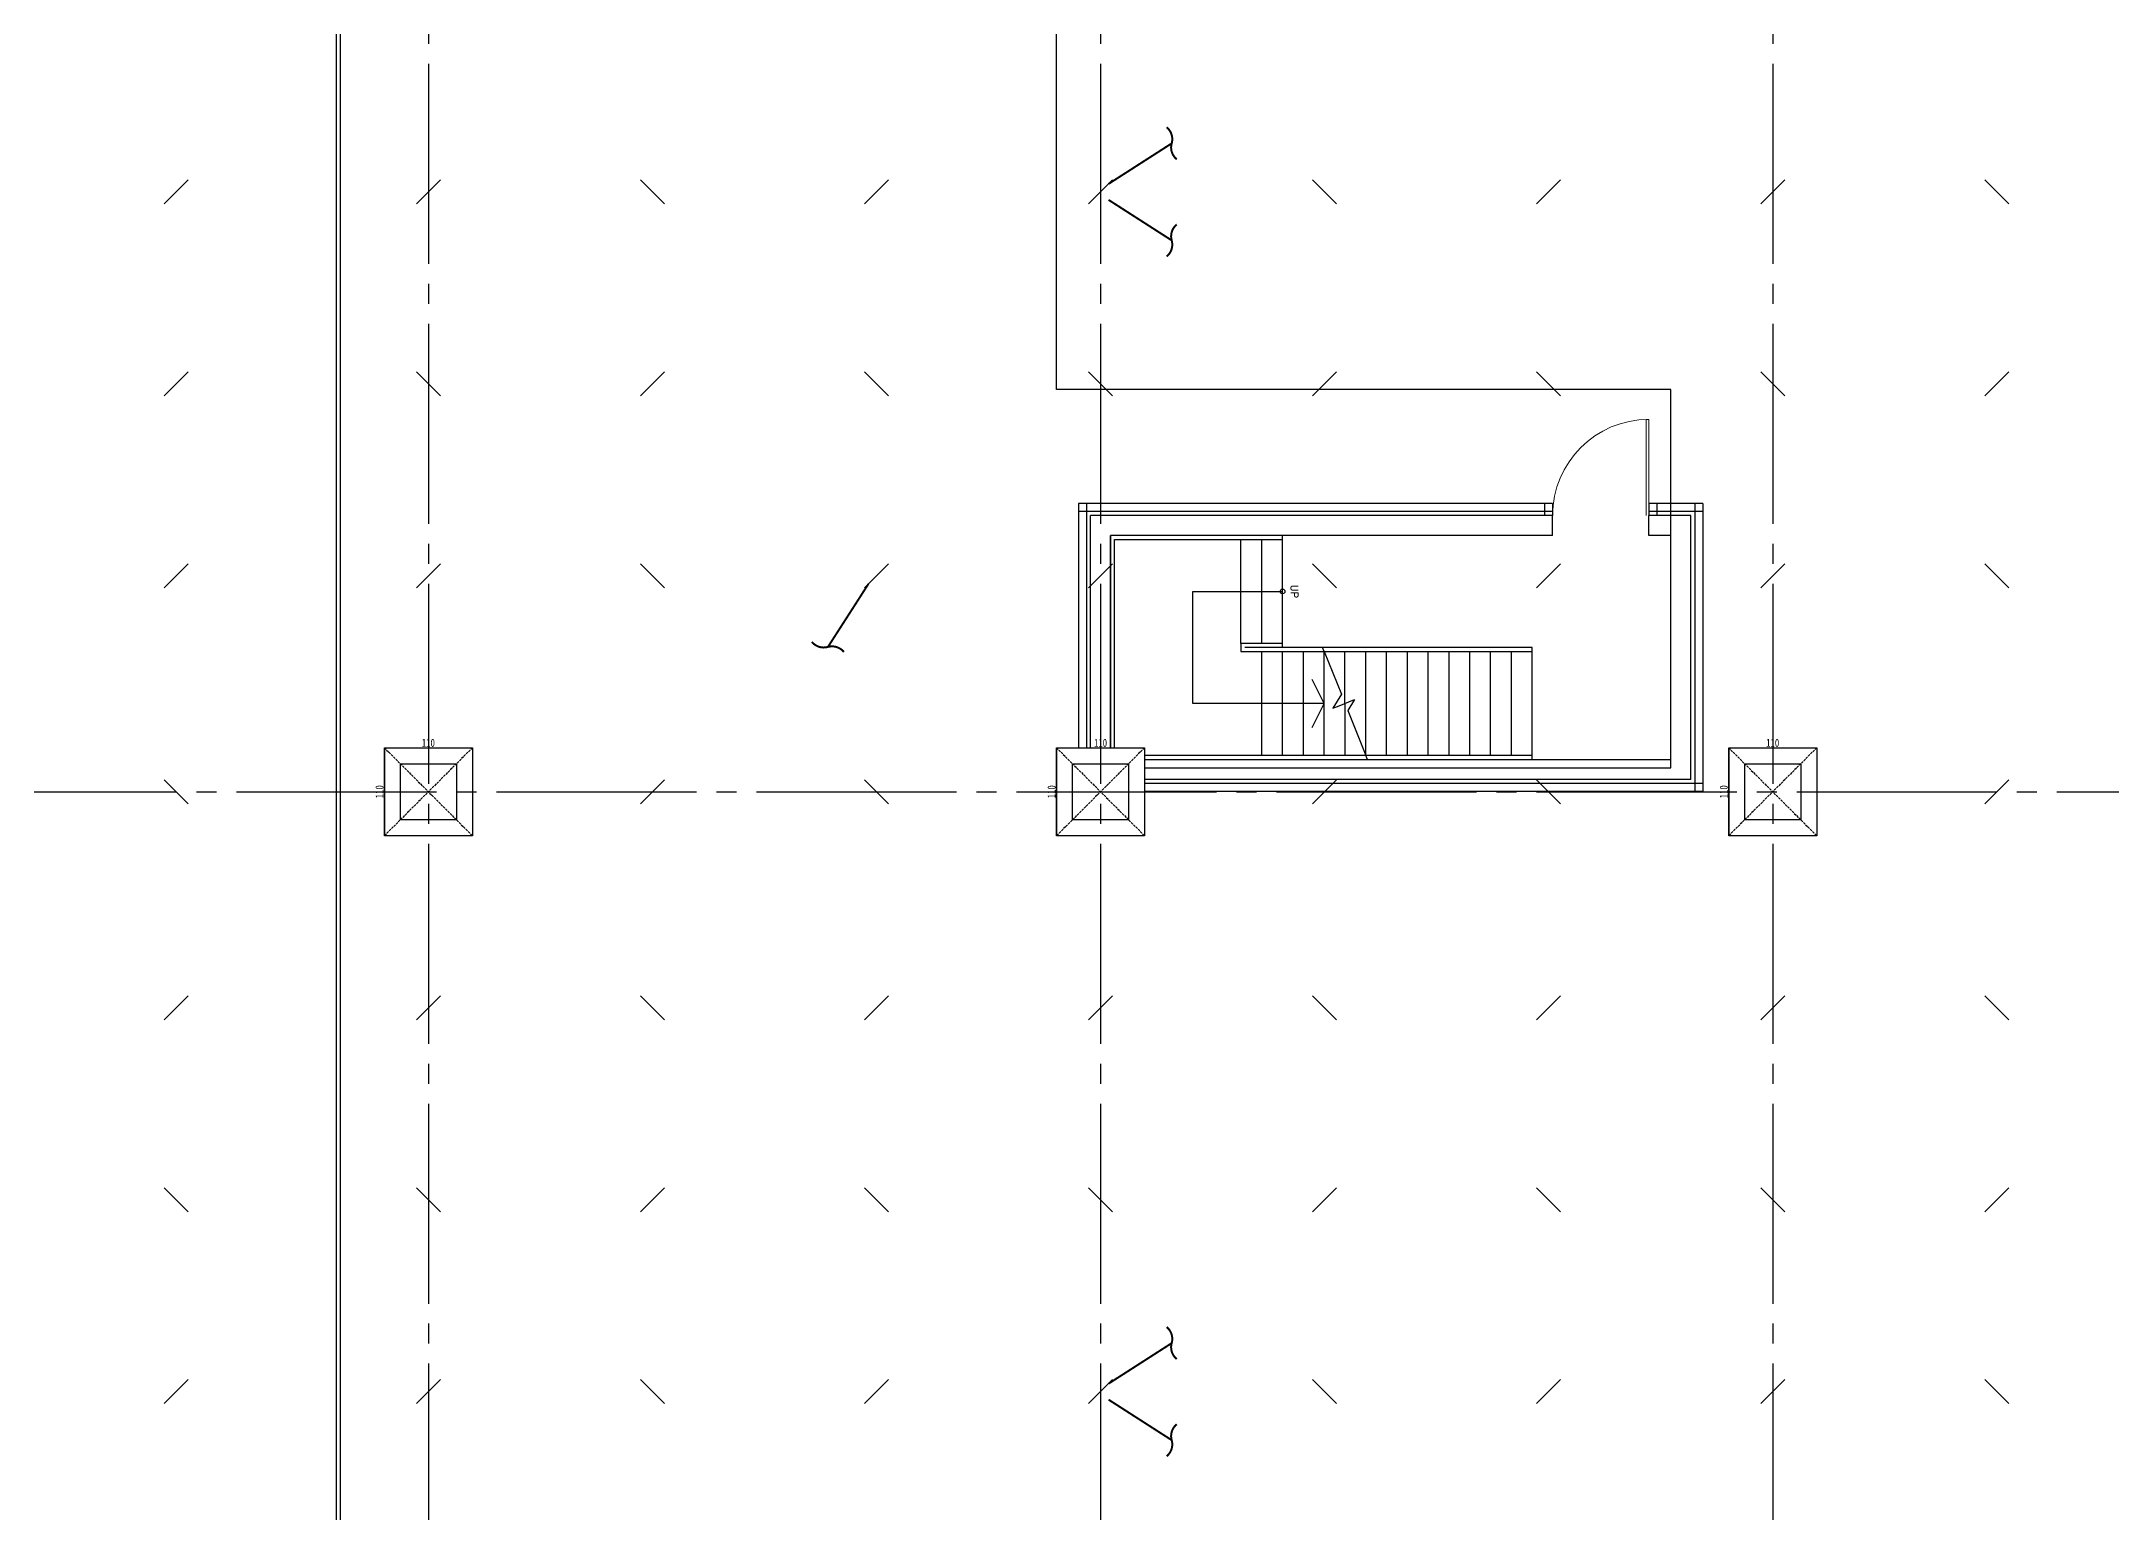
# Model space of a CAD drawing. Header units: millimetres. Extents: x -960 to 39633, y -720 to 12125.
# Drawn here: x 14636 to 17224, y 3599 to 5438 of the extents above; entities that cross this region are included whole.
import ezdxf
from ezdxf.enums import TextEntityAlignment as Align

# ---------------------------------------------------------------- set-up
doc = ezdxf.new("R2010")
doc.units = ezdxf.units.MM
doc.header["$LTSCALE"] = 100
for name, pattern in [('X-S-FAB-L05$0$COL-CEN-LIN', [3.25, 2.5, -0.25, 0.25, -0.25]), ('X-S-FAB-L05$0$DASHED', [0.75, 0.5, -0.25]), ('X-S-FAB-L05$0$HIDDEN', [0.4, 0.3, -0.1])]:
    doc.linetypes.add(name, pattern=pattern)
for name, color, linetype in [('0-xref', 7, 'Continuous'), ('188K-SM-03-F05-ARCH-PA-Y2257103$0$K-W-P1-3.5-非抗', 200, 'Continuous'), ('188K-SM-03-F05-ARCH-PA-Y2257103$0$K-岩棉 2hr 3.5-非抗', 11, 'Continuous'), ('X-S-FAB-L05$0$0-arr', 8, 'Continuous'), ('X-S-FAB-L05$0$0-stc', 8, 'Continuous'), ('X-S-FAB-L05$0$12', 8, 'Continuous'), ('X-S-FAB-L05$0$1_L05平面圖_1_Door', 8, 'Continuous'), ('X-S-FAB-L05$0$AREA', 8, 'Continuous'), ('X-S-FAB-L05$0$BEAM', 8, 'Continuous'), ('X-S-FAB-L05$0$BLOCK', 8, 'Continuous'), ('X-S-FAB-L05$0$BR-D', 8, 'X-S-FAB-L05$0$DASHED'), ('X-S-FAB-L05$0$CCL', 8, 'X-S-FAB-L05$0$COL-CEN-LIN'), ('X-S-FAB-L05$0$COL', 8, 'Continuous'), ('X-S-FAB-L05$0$COL-S', 8, 'Continuous'), ('X-S-FAB-L05$0$HR', 8, 'Continuous'), ('X-S-FAB-L05$0$S-鋼柱', 8, 'Continuous'), ('X-S-FAB-L05$0$SLAB', 8, 'Continuous'), ('X-S-FAB-L05$0$ST', 8, 'Continuous'), ('X-S-FAB-L05$0$TXT', 8, 'Continuous'), ('X-S-FAB-L05$0$WALL-DR', 8, 'Continuous'), ('X-S-FAB-L05$0$斜撐', 8, 'Continuous')]:
    doc.layers.add(name, color=color, linetype=linetype)
doc.layers.add('X-S-FAB-L05$0$XREF', color=8, linetype='Continuous', lineweight=0)
doc.styles.add('X-S-FAB-L05$0$CHINA', font='simplex.shx', dxfattribs={"width": 0.75, "bigfont": 'chineset.shx'})
doc.styles.add('X-S-FAB-L05$0$DIM', font='', dxfattribs={"width": 0.8})
doc.styles.get('X-S-FAB-L05$0$DIM').set_extended_font_data('MingLiU')
doc.dimstyles.new('X-S-FAB-L05$0$JJP_005_defpoint', dxfattribs={"dimtxt": 20, "dimasz": 0.5, "dimexe": 0.5, "dimexo": 0.5, "dimgap": 0.5, "dimtad": 1, "dimdsep": 46, "dimtxsty": 'X-S-FAB-L05$0$DIM', "dimblk": 'X-S-FAB-L05$0$_None', "dimcen": 10, "dimclrd": 256, "dimclre": 256, "dimclrt": 256, "dimadec": 0, "dimazin": 0, "dimtfac": 1, "dimtix": 1, "dimtmove": 2, "dimatfit": 3, "dimldrblk": 'X-S-FAB-L05$0$_None', "dimfxl": 0.5, "dimtolj": 1, "dimtzin": 0, "dimarcsym": 0})

# ---------------------------------------------------------------- blocks, each defined once
blk = doc.blocks.new('*D173')
at = {"layer": 'DefPoints', "lineweight": -2, "transparency": 16777216}
blk.add_line((0, 0), (110, 0), dxfattribs=at)
at = {"layer": 'DefPoints', "color": 0, "transparency": 16777216}
for p in [(0, 0), (110, 0), (110, 0)]:
    blk.add_point(p, dxfattribs=at)
at = {"layer": 'DefPoints', "transparency": 16777216, "insert": (55, 6.1), "char_height": 10, "attachment_point": 5, "style": 'X-S-FAB-L05$0$DIM'}
blk.add_mtext('\\A1;110', dxfattribs=at)
blk = doc.blocks.new('X-S-FAB-L05$0$_None')
blk = doc.blocks.new('*D174')
at = {"layer": 'DefPoints', "lineweight": -2, "transparency": 16777216}
blk.add_line((0, 0), (0, -110), dxfattribs=at)
at = {"layer": 'DefPoints', "color": 0, "transparency": 16777216}
for p in [(0, 0), (0, -110), (0, -110)]:
    blk.add_point(p, dxfattribs=at)
at = {"layer": 'DefPoints', "transparency": 16777216, "insert": (-6.1, -55), "char_height": 10, "attachment_point": 5, "rotation": 90, "style": 'X-S-FAB-L05$0$DIM'}
blk.add_mtext('\\A1;110', dxfattribs=at)
blk = doc.blocks.new('*U61')
blk.add_lwpolyline([(0, 0.5), (1.443, 0.5), (1.75, 0.09), (1.75, 0.3), (1.75, 0.818), (1.992, 0.5, 0.234256), (1.993, 0.5), (3.5, 0.5)], format="xyb")
blk = doc.blocks.new('X-S-FAB-L05$0$斜撐')
at = {"layer": 'X-S-FAB-L05$0$BR-D', "const_width": 0.5}
blk.add_lwpolyline([(962.11, 215.55, -0.296213), (957.95, 215.19, 0.299957), (953.75, 214.85, 0.006918)], format="xyb", dxfattribs=at)
at = {"layer": 'X-S-FAB-L05$0$BR-D', "linetype": 'ByBlock', "const_width": 0.5}
blk.add_lwpolyline([(964.37, 197.57), (957.95, 215.19)], dxfattribs=at)
blk = doc.blocks.new('X-S-FAB-L05$0$SC1')
at = {"layer": 'DefPoints'}
blk.add_line((27925, 8342.1), (27955, 8312.1), dxfattribs=at)
blk = doc.blocks.new('X-S-FAB-L05$0$VC(C)')
at = {"layer": 'X-S-FAB-L05$0$S-鋼柱', "rotation": 90}
for p in [(23131.7, -22690), (23447.1, -22690), (24007.1, -22690), (24287.1, -22690), (24847.1, -22690), (25127.1, -22690), (23131.7, -22930), (23727.1, -22930), (24567.1, -22930), (25407.1, -22930), (23131.7, -23170), (23447.1, -23170), (24007.1, -23170), (24287.1, -23170), (24847.1, -23170), (25127.1, -23170), (23727.1, -23440), (24567.1, -23440), (25407.1, -23440), (23131.7, -23710), (23447.1, -23710), (24007.1, -23710), (24287.1, -23710), (24847.1, -23710), (25127.1, -23710), (23727.1, -23950), (24567.1, -23950), (25407.1, -23950), (23131.7, -24190), (23447.1, -24190), (24007.1, -24190), (24287.1, -24190), (24847.1, -24190), (25127.1, -24190)]:
    blk.add_blockref('X-S-FAB-L05$0$SC1', p, dxfattribs=at)
at = {"layer": 'X-S-FAB-L05$0$S-鋼柱'}
for p in [(-12540, -3077.1), (-11700, -3077.1), (-10860, -3077.1), (-12820, -3317.1), (-12260, -3317.1), (-11980, -3317.1), (-11420, -3317.1), (-11140, -3317.1), (-12540, -3557.1), (-11700, -3557.1), (-10860, -3557.1), (-13135.4, -3827.1), (-12260, -3827.1), (-11420, -3827.1), (-12540, -4097.1), (-11700, -4097.1), (-10860, -4097.1), (-13135.4, -4337.1), (-12820, -4337.1), (-12260, -4337.1), (-11980, -4337.1), (-11420, -4337.1), (-11140, -4337.1), (-12540, -4577.1), (-11700, -4577.1), (-10860, -4577.1)]:
    blk.add_blockref('X-S-FAB-L05$0$SC1', p, dxfattribs=at)
at = {"layer": 'X-S-FAB-L05$0$斜撐'}
for p, xscale, yscale, zscale, rotation in [((13947.4, 9747.2), 5.000000000000002, 5.000000000000002, 5.000000000000002, 282.6853631040207), ((13947.4, 752.8), -5, 5, 5, 257.3146368959793), ((11182.8, 6782.6), -5.000000000000004, 5, 5, 167.3146368959792), ((13947.4, 8247.2), 5.000000000000002, 5.000000000000002, 5.000000000000002, 282.6853631040207), ((13947.4, -747.2), -5, 5, 5, 257.3146368959793)]:
    blk.add_blockref('X-S-FAB-L05$0$斜撐', p, dxfattribs=dict(at, xscale=xscale, yscale=yscale, zscale=zscale, rotation=rotation))
blk = doc.blocks.new('188K-SM-03-F05-ARCH-PA-Y2257103')
at = {"layer": '188K-SM-03-F05-ARCH-PA-Y2257103$0$K-W-P1-3.5-非抗'}
for p, q in [((15005, 732.5), (15005, 8265)), ((15010, 732.5), (15010, 8265))]:
    blk.add_line(p, q, dxfattribs=at)
at = {"layer": '188K-SM-03-F05-ARCH-PA-Y2257103$0$K-岩棉 2hr 3.5-非抗'}
for p, q in [((15932.5, 4860.5, 0), (15932.5, 4555, 0)), ((16525, 4860.5, 0), (15932.5, 4860.5, 0)), ((16525, 4850.5), (15932.5, 4850.5)), ((15942.5, 4860.5), (15942.5, 4555)), ((16515, 4860.5, 0), (16515, 4845.5, 0)), ((16525, 4860.5), (16525, 4845.5)), ((16712.5, 4860.5, 0), (16645, 4860.5, 0)), ((16645, 4860.5, 0), (16645, 4845.5)), ((16712.5, 4850.5, 0), (16645, 4850.5)), ((16655, 4860.5, 0), (16655, 4845.5, 0)), ((16702.5, 4860.5, 0), (16702.5, 4500.5, 0)), ((16712.5, 4860.5, 0), (16712.5, 4500.5, 0)), ((16712.5, 4510.5, 0), (16015, 4510.5, 0)), ((16712.5, 4500.5, 0), (16015, 4500.5, 0))]:
    blk.add_line(p, q, dxfattribs=at)
blk = doc.blocks.new('*U58')
at = {"layer": 'DefPoints', "linetype": 'X-S-FAB-L05$0$HIDDEN', "ltscale": 0.1}
for p, q in [((110, 0), (0, -110)), ((0, 0), (110, -110))]:
    blk.add_line(p, q, dxfattribs=at)
at = {"layer": 'X-S-FAB-L05$0$COL', "ltscale": 0.1}
blk.add_lwpolyline([(0, 0), (110, 0), (110, -110), (0, -110)], close=True, dxfattribs=at)
at = {"layer": 'DefPoints'}
dim = blk.add_linear_dim(base=(0, -110), p1=(0, 0), p2=(0, -110), angle=90, dimstyle='X-S-FAB-L05$0$JJP_005_defpoint', override={"dimtxt": 10}, dxfattribs=at)
dim.commit()
dim.dimension.update_dxf_attribs({"geometry": '*D174', "text_midpoint": (-6.067, -55)})
dim = blk.add_linear_dim(base=(110, 0), p1=(0, 0), p2=(110, 0), dimstyle='X-S-FAB-L05$0$JJP_005_defpoint', override={"dimtxt": 10}, dxfattribs=at)
dim.commit()
dim.dimension.update_dxf_attribs({"geometry": '*D173', "text_midpoint": (55, 6.067)})
blk = doc.blocks.new('X-S-FAB-L05$0$FAB2-L05')
at = {"layer": 'X-S-FAB-L05$0$CCL'}
for p, q in [((-11040, 11005), (-11040, 0)), ((-10200, 11005), (-10200, 0)), ((-9360, 11005), (-9360, 0)), ((-26880, 5220), (1210, 5220))]:
    blk.add_line(p, q, dxfattribs=at)
at = {"layer": 'X-S-FAB-L05$0$COL-S'}
for points in [[(-11075, 5255), (-11005, 5255), (-11005, 5185), (-11075, 5185)], [(-10235, 5255), (-10165, 5255), (-10165, 5185), (-10235, 5185)], [(-9395, 5255), (-9325, 5255), (-9325, 5185), (-9395, 5185)]]:
    blk.add_lwpolyline(points, close=True, dxfattribs=at)
at = {"layer": 'X-S-FAB-L05$0$BEAM'}
for p in [(-11095, 5275), (-10255, 5275), (-9415, 5275)]:
    blk.add_blockref('*U58', p, dxfattribs=at)
blk = doc.blocks.new('X-S-FAB-L05')
at = {"layer": 'X-S-FAB-L05$0$0-arr', "color": 4}
blk.add_lwpolyline([(16224.5, 4580.5), (16239.5, 4610.5), (16224.5, 4640.5)], dxfattribs=at)
blk.add_circle((16187.5, 4750.5), 3, dxfattribs=at)
at = {"layer": 'X-S-FAB-L05$0$12'}
blk.add_lwpolyline([(16239.5, 4610.5), (16075.5, 4610.5), (16075.5, 4750.5), (16187.5, 4750.5)], dxfattribs=at)
at = {"layer": 'X-S-FAB-L05$0$1_L05平面圖_1_Door', "color": 4, "lineweight": 0, "ltscale": 10}
for p, q in [((16645, 4965.5), (16642, 4965.5)), ((16642, 4965.5), (16642, 4845.5)), ((16645, 4845.5), (16645, 4965.5))]:
    blk.add_line(p, q, dxfattribs=at)
blk.add_arc((16645, 4845.5), 120, 90, 180, dxfattribs=at)
at = {"layer": 'X-S-FAB-L05$0$AREA'}
for p, q in [((16265.5, 4610.501), (16265.5, 4675.5)), ((16291.5, 4545.5), (16291.5, 4675.5)), ((16317.5, 4545.5), (16317.5, 4675.5)), ((16343.5, 4545.5), (16343.5, 4675.5)), ((16369.5, 4545.5), (16369.5, 4675.5)), ((16395.5, 4545.5), (16395.5, 4675.5)), ((16421.5, 4545.5), (16421.5, 4675.5)), ((16447.5, 4545.5), (16447.5, 4675.5)), ((16473.5, 4545.5), (16473.5, 4675.5)), ((16499.5, 4545.5), (16499.5, 4675.5)), ((16265.5, 4610.501), (16265.5, 4545.5))]:
    blk.add_line(p, q, dxfattribs=at)
for points in [[(16239.5, 4675.5), (16499.5, 4675.5), (16499.5, 4680.5), (16237.5, 4680.5)], [(16293.5, 4540.5), (16499.5, 4540.5), (16499.5, 4545.5), (16291.5, 4545.5)]]:
    blk.add_lwpolyline(points, dxfattribs=at)
at = {"layer": 'X-S-FAB-L05$0$COL-S'}
for points in [[(15085, 4535), (15155, 4535), (15155, 4465), (15085, 4465)], [(15925, 4535), (15995, 4535), (15995, 4465), (15925, 4465)], [(16765, 4535), (16835, 4535), (16835, 4465), (16765, 4465)]]:
    blk.add_lwpolyline(points, close=True, dxfattribs=at)
at = {"layer": 'X-S-FAB-L05$0$HR'}
for points in [[(15977.5, 4555), (15977.5, 4815.5), (16187.5, 4815.5), (16187.5, 4820.5), (15972.5, 4820.5), (15972.5, 4555)], [(16187.5, 4680.5), (16187.5, 4685.5), (16135.5, 4685.5), (16135.5, 4675.5), (16239.5, 4675.5), (16237.5, 4680.5), (16140.5, 4680.5)], [(16015, 4540.5), (16293.5, 4540.5), (16291.5, 4545.5), (16015, 4545.5)]]:
    blk.add_lwpolyline(points, dxfattribs=at)
at = {"layer": 'X-S-FAB-L05$0$SLAB'}
blk.add_lwpolyline([(16015, 4530), (16672.5, 4530), (16672.5, 5003), (15905, 5003), (15905, 8945)], dxfattribs=at)
at = {"layer": 'X-S-FAB-L05$0$ST'}
for p, q in [((16135.5, 4685.5), (16135.5, 4815.5)), ((16161.5, 4685.5), (16161.5, 4815.5)), ((16187.5, 4685.5), (16187.5, 4815.5)), ((16161.5, 4545.5), (16161.5, 4675.5)), ((16187.5, 4545.5), (16187.5, 4675.5)), ((16213.5, 4545.5), (16213.5, 4675.5)), ((16239.5, 4545.5), (16239.5, 4675.5))]:
    blk.add_line(p, q, dxfattribs=at)
at = {"layer": 'X-S-FAB-L05$0$WALL-DR'}
for p, q in [((16525, 4845.5), (15947.5, 4845.5)), ((15947.5, 4555), (15947.5, 4845.5)), ((16525, 4820.5), (16525, 4845.5)), ((16697.5, 4845.5), (16645, 4845.5)), ((16645, 4820.5), (16645, 4845.5)), ((16697.5, 4515.5), (16697.5, 4845.5)), ((16525, 4820.5), (15972.5, 4820.5)), ((15972.5, 4555), (15972.5, 4820.5)), ((16672.5, 4820.5), (16645, 4820.5)), ((16672.5, 4540.5), (16672.5, 4820.5)), ((16015, 4540.5), (16672.5, 4540.5)), ((16697.5, 4515.5), (16015, 4515.5))]:
    blk.add_line(p, q, dxfattribs=at)
at = {"layer": 'X-S-FAB-L05$0$0-stc', "xscale": 40, "yscale": 40, "zscale": 40, "rotation": 291.8014094863515}
blk.add_blockref('*U61', (16220.93, 4668.072), dxfattribs=at)
at = {"layer": 'X-S-FAB-L05$0$BEAM'}
for p in [(15065, 4555), (15905, 4555), (16745, 4555)]:
    blk.add_blockref('*U58', p, dxfattribs=at)
at = {"layer": 'X-S-FAB-L05$0$BLOCK'}
blk.add_blockref('X-S-FAB-L05$0$FAB2-L05', (26160, -720), dxfattribs=at)
at = {"layer": 'X-S-FAB-L05$0$XREF'}
blk.add_blockref('X-S-FAB-L05$0$VC(C)', (0, 0), dxfattribs=at)
at = {"layer": 'X-S-FAB-L05$0$TXT', "style": 'X-S-FAB-L05$0$CHINA'}
blk.add_text('UP', height=9, rotation=270, dxfattribs=at).set_placement((16202.5, 4750.5, 0), align=Align.MIDDLE_CENTER)

msp = doc.modelspace()

# ---------------------------------------------------------------- block references
msp.add_blockref('188K-SM-03-F05-ARCH-PA-Y2257103', (0, 0))
at = {"layer": '0-xref'}
msp.add_blockref('X-S-FAB-L05', (0, 0), dxfattribs=at)

doc.saveas('drawing.dxf')
